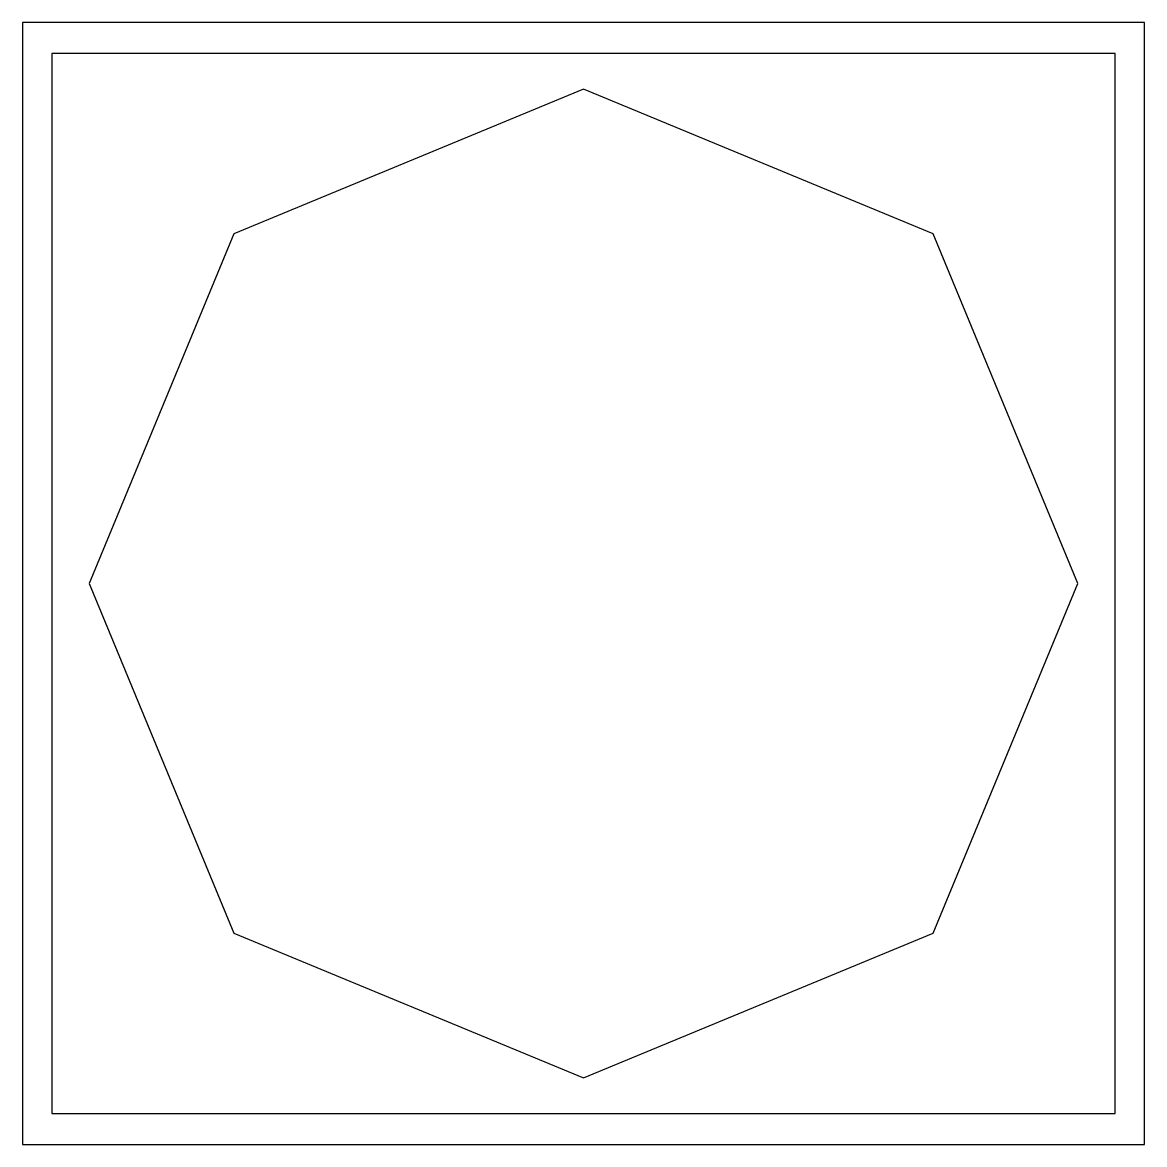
# Model space of a CAD drawing. Header units: millimetres. Extents: x 0 to 1000, y 0 to 1000.
import ezdxf

# ---------------------------------------------------------------- set-up
doc = ezdxf.new("R2010")
doc.units = ezdxf.units.MM
doc.layers.get('0').update_dxf_attribs({"color": 2})
doc.layers.add('1', color=1, linetype='Continuous')
doc.layers.add('3', color=7, linetype='Continuous')

msp = doc.modelspace()

# ---------------------------------------------------------------- linework, layer by layer
at = {"color": 2}
msp.add_lwpolyline([(0, 0), (1000, 0), (1000, 1000), (0, 1000)], close=True, dxfattribs=at)
at = {"layer": '1', "color": 1}
for p, q in [((26.2, 972.3), (26.2, 27.7)), ((973.8, 972.3), (26.2, 972.3)), ((973.8, 27.7), (973.8, 972.3)), ((26.2, 27.7), (973.8, 27.7))]:
    msp.add_line(p, q, dxfattribs=at)
at = {"layer": '3'}
msp.add_lwpolyline([(940.6, 500), (811.6, 811.6), (500, 940.6), (188.4, 811.6), (59.4, 500), (188.4, 188.4), (500, 59.4), (811.6, 188.4)], close=True, dxfattribs=at)

doc.saveas('drawing.dxf')
